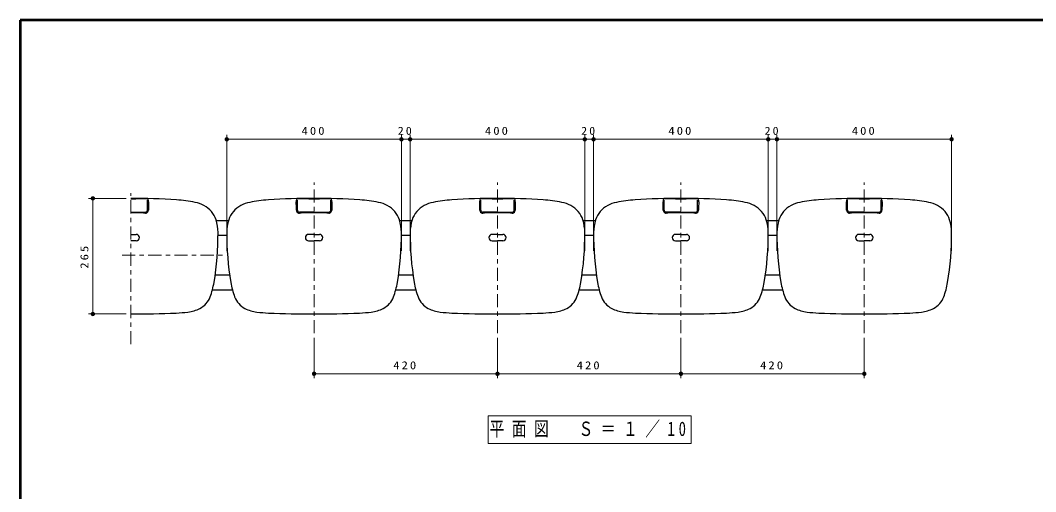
# Model space of a CAD drawing. Units: millimetres on the paper, scale 1:10. Extents: x -365 to 0, y 0 to 257.
# Drawn here: x -365 to -132.5, y 148.9 to 257 of the extents above; entities that cross this region are included whole.
import ezdxf

# ---------------------------------------------------------------- set-up
doc = ezdxf.new("R2010")
doc.units = ezdxf.units.MM
doc.linetypes.add('USER2', pattern=[6, 3, -1, 1, -1])
doc.layers.add('LY_1', color=7, linetype='Continuous', lineweight=25)
doc.layers.add('LY_3', color=7, linetype='Continuous', lineweight=13)
doc.styles.add('ＭＳ ゴシック', font='')
doc.styles.get('ＭＳ ゴシック').set_extended_font_data('MS Gothic')

# ---------------------------------------------------------------- blocks, each defined once
blk = doc.blocks.new('filled_dot')
at = {"color": 0, "linetype": 'Continuous', "lineweight": -2, "const_width": 1.25}
blk.add_lwpolyline([(-0.625, 0, 1), (0.625, 0, 1)], format="xyb", close=True, dxfattribs=at)

msp = doc.modelspace()

# ---------------------------------------------------------------- linework, layer by layer
at = {"layer": 'LY_1', "lineweight": 13}
for p, q in [((-317.722, 204.174), (-317.722, 230.722)), ((-277.722, 204.174), (-277.722, 230.722)), ((-275.722, 204.174), (-275.722, 230.722)), ((-235.722, 204.174), (-235.722, 230.722)), ((-233.722, 204.174), (-233.722, 230.722)), ((-193.722, 204.174), (-193.722, 230.722)), ((-191.722, 204.174), (-191.722, 230.722)), ((-151.722, 204.174), (-151.722, 230.722)), ((-317.722, 229.722), (-277.722, 229.722)), ((-277.722, 229.722), (-275.722, 229.722)), ((-275.722, 229.722), (-235.722, 229.722)), ((-235.722, 229.722), (-233.722, 229.722)), ((-233.722, 229.722), (-193.722, 229.722)), ((-193.722, 229.722), (-191.722, 229.722)), ((-191.722, 229.722), (-151.722, 229.722)), ((-340.722, 216.174), (-349.387, 216.174)), ((-348.387, 189.674), (-348.387, 216.174)), ((-340.722, 189.674), (-349.387, 189.674)), ((-297.722, 184.245), (-297.722, 174.968)), ((-255.722, 184.245), (-255.722, 174.968)), ((-213.722, 184.245), (-213.722, 174.968)), ((-171.722, 184.245), (-171.722, 174.968)), ((-255.722, 175.968), (-297.722, 175.968)), ((-213.722, 175.968), (-255.722, 175.968)), ((-171.722, 175.968), (-213.722, 175.968)), ((-211.372, 166.319), (-257.872, 166.319)), ((-257.872, 166.319), (-257.872, 160.019)), ((-211.372, 160.019), (-211.372, 166.319)), ((-257.872, 160.019), (-211.372, 160.019))]:
    msp.add_line(p, q, dxfattribs=at)
at = {"layer": 'LY_1', "linetype": 'USER2', "lineweight": 13}
for p, q in [((-297.722, 185.245), (-297.722, 219.843)), ((-255.722, 185.245), (-255.722, 219.843)), ((-213.722, 185.245), (-213.722, 219.843)), ((-171.722, 185.245), (-171.722, 219.843)), ((-339.722, 182.745), (-339.722, 217.343)), ((-341.701, 203.174), (-318.622, 203.174))]:
    msp.add_line(p, q, dxfattribs=at)
at = {"layer": 'LY_1', "color": 4}
for p, q in [((-335.884, 213.498), (-335.884, 215.767)), ((-301.559, 213.498), (-301.559, 215.767)), ((-293.884, 213.498), (-293.884, 215.767)), ((-259.559, 213.498), (-259.559, 215.767)), ((-251.884, 213.498), (-251.884, 215.767)), ((-217.559, 213.498), (-217.559, 215.767)), ((-209.884, 213.498), (-209.884, 215.767)), ((-175.559, 213.498), (-175.559, 215.767)), ((-167.884, 213.498), (-167.884, 215.767)), ((-339.722, 213.038), (-336.344, 213.038)), ((-297.722, 213.038), (-301.099, 213.038)), ((-297.722, 213.038), (-294.344, 213.038)), ((-255.722, 213.038), (-259.099, 213.038)), ((-255.722, 213.038), (-252.344, 213.038)), ((-213.722, 213.038), (-217.099, 213.038)), ((-213.722, 213.038), (-210.344, 213.038)), ((-171.722, 213.038), (-175.099, 213.038)), ((-171.722, 213.038), (-168.344, 213.038)), ((-339.722, 207.924), (-338.472, 207.924)), ((-297.722, 207.924), (-298.972, 207.924)), ((-297.722, 207.924), (-296.472, 207.924)), ((-255.722, 207.924), (-256.972, 207.924)), ((-255.722, 207.924), (-254.472, 207.924)), ((-213.722, 207.924), (-214.972, 207.924)), ((-213.722, 207.924), (-212.472, 207.924)), ((-171.722, 207.924), (-172.972, 207.924)), ((-171.722, 207.924), (-170.472, 207.924)), ((-338.472, 206.424), (-339.722, 206.424)), ((-298.972, 206.424), (-297.722, 206.424)), ((-296.472, 206.424), (-297.722, 206.424)), ((-256.972, 206.424), (-255.722, 206.424)), ((-254.472, 206.424), (-255.722, 206.424)), ((-214.972, 206.424), (-213.722, 206.424)), ((-212.472, 206.424), (-213.722, 206.424)), ((-172.972, 206.424), (-171.722, 206.424)), ((-170.472, 206.424), (-171.722, 206.424))]:
    msp.add_line(p, q, dxfattribs=at)
at = {"layer": 'LY_1'}
for p, q in [((-320.135, 211.124), (-317.308, 211.124)), ((-278.135, 211.124), (-275.308, 211.124)), ((-236.135, 211.124), (-233.308, 211.124)), ((-194.135, 211.124), (-191.308, 211.124)), ((-319.722, 207.724), (-317.721, 207.724)), ((-277.722, 207.724), (-275.721, 207.724)), ((-235.722, 207.724), (-233.721, 207.724)), ((-193.722, 207.724), (-191.721, 207.724)), ((-320.373, 198.624), (-317.071, 198.624)), ((-278.373, 198.624), (-275.071, 198.624)), ((-236.373, 198.624), (-233.071, 198.624)), ((-194.373, 198.624), (-191.071, 198.624)), ((-321.003, 195.224), (-316.441, 195.224)), ((-279.003, 195.224), (-274.441, 195.224)), ((-237.003, 195.224), (-232.441, 195.224)), ((-195.003, 195.224), (-190.441, 195.224))]:
    msp.add_line(p, q, dxfattribs=at)
at = {"layer": 'LY_1', "color": 4}
for centre, radius, start, end in [((-339.722, 58.002), 158.172, 86.20173, 90), ((-339.722, 282.893), 66.831, 270, 271.03506), ((-336.405, 99.316), 116.776, 89.72292, 91.03506), ((-336.203, 215.709), 0.526, 16.63111, 46.48067), ((-337.054, 215.455), 1.415, 358.4035, 16.6311), ((-228.563, 212.546), 107.115, 178.46429, 179.48619), ((-331.401, 183.328), 32.571, 78.62272, 86.20173), ((-326.507, 207.649), 7.762, 62.75769, 78.62272), ((-325.52, 209.566), 5.605, 17.40618, 62.75769), ((-311.923, 209.566), 5.605, 117.24231, 162.59382), ((-310.936, 207.649), 7.762, 101.37728, 117.24231), ((-306.042, 183.328), 32.571, 93.79827, 101.37728), ((-297.722, 58.002), 158.172, 90, 93.79827), ((-300.39, 215.455), 1.415, 163.3689, 181.5965), ((-408.88, 212.546), 107.115, 0.51381, 1.53571), ((-301.241, 215.709), 0.526, 133.51933, 163.3689), ((-301.038, 99.316), 116.776, 88.96494, 90.27708), ((-297.722, 282.893), 66.831, 268.96494, 270), ((-297.722, 58.002), 158.172, 86.20173, 90), ((-297.722, 282.893), 66.831, 270, 271.03506), ((-294.405, 99.316), 116.776, 89.72292, 91.03506), ((-294.203, 215.709), 0.526, 16.63111, 46.48067), ((-295.054, 215.455), 1.415, 358.4035, 16.6311), ((-186.563, 212.546), 107.115, 178.46429, 179.48619), ((-289.401, 183.328), 32.571, 78.62272, 86.20173), ((-284.507, 207.649), 7.762, 62.75769, 78.62272), ((-283.52, 209.566), 5.605, 17.40618, 62.75769), ((-269.923, 209.566), 5.605, 117.24231, 162.59382), ((-268.936, 207.649), 7.762, 101.37728, 117.24231), ((-264.042, 183.328), 32.571, 93.79827, 101.37728), ((-255.722, 58.002), 158.172, 90, 93.79827), ((-258.39, 215.455), 1.415, 163.3689, 181.5965), ((-366.88, 212.546), 107.115, 0.51381, 1.53571), ((-259.241, 215.709), 0.526, 133.51933, 163.3689), ((-259.038, 99.316), 116.776, 88.96494, 90.27708), ((-255.722, 282.893), 66.831, 268.96494, 270), ((-255.722, 58.002), 158.172, 86.20173, 90), ((-255.722, 282.893), 66.831, 270, 271.03506), ((-252.405, 99.316), 116.776, 89.72292, 91.03506), ((-252.203, 215.709), 0.526, 16.63111, 46.48067), ((-253.054, 215.455), 1.415, 358.4035, 16.6311), ((-144.563, 212.546), 107.115, 178.46429, 179.48619), ((-247.401, 183.328), 32.571, 78.62272, 86.20173), ((-242.507, 207.649), 7.762, 62.75769, 78.62272), ((-241.52, 209.566), 5.605, 17.40618, 62.75769), ((-227.923, 209.566), 5.605, 117.24231, 162.59382), ((-226.936, 207.649), 7.762, 101.37728, 117.24231), ((-222.042, 183.328), 32.571, 93.79827, 101.37728), ((-213.722, 58.002), 158.172, 90, 93.79827), ((-216.39, 215.455), 1.415, 163.3689, 181.5965), ((-324.88, 212.546), 107.115, 0.51381, 1.53571), ((-217.241, 215.709), 0.526, 133.51933, 163.3689), ((-217.038, 99.316), 116.776, 88.96494, 90.27708), ((-213.722, 282.893), 66.831, 268.96494, 270), ((-213.722, 58.002), 158.172, 86.20173, 90), ((-213.722, 282.893), 66.831, 270, 271.03506), ((-210.405, 99.316), 116.776, 89.72292, 91.03506), ((-210.203, 215.709), 0.526, 16.63111, 46.48067), ((-211.054, 215.455), 1.415, 358.4035, 16.6311), ((-102.563, 212.546), 107.115, 178.46429, 179.48619), ((-205.401, 183.328), 32.571, 78.62272, 86.20173), ((-200.507, 207.649), 7.762, 62.75769, 78.62272), ((-199.52, 209.566), 5.605, 17.40618, 62.75769), ((-185.923, 209.566), 5.605, 117.24231, 162.59382), ((-184.936, 207.649), 7.762, 101.37728, 117.24231), ((-180.042, 183.328), 32.571, 93.79827, 101.37728), ((-171.722, 58.002), 158.172, 90, 93.79827), ((-174.39, 215.455), 1.415, 163.3689, 181.5965), ((-282.88, 212.546), 107.115, 0.51381, 1.53571), ((-175.241, 215.709), 0.526, 133.51933, 163.3689), ((-175.038, 99.316), 116.776, 88.96494, 90.27708), ((-171.722, 282.893), 66.831, 268.96494, 270), ((-171.722, 58.002), 158.172, 86.20173, 90), ((-171.722, 282.893), 66.831, 270, 271.03506), ((-168.405, 99.316), 116.776, 89.72292, 91.03506), ((-168.203, 215.709), 0.526, 16.63111, 46.48067), ((-169.054, 215.455), 1.415, 358.4035, 16.6311), ((-60.563, 212.546), 107.115, 178.46429, 179.48619), ((-163.401, 183.328), 32.571, 78.62272, 86.20173), ((-158.507, 207.649), 7.762, 62.75769, 78.62272), ((-157.52, 209.566), 5.605, 17.40618, 62.75769), ((-339.722, 149.59), 63.294, 86.94291, 90), ((-336.32, 213.291), 0.498, 266.94292, 304.20858), ((-336.344, 213.498), 0.46, 270, 0), ((-336.536, 213.609), 0.882, 304.20858, 335.95213), ((-336.32, 213.512), 0.646, 335.95213, 359.48619), ((-301.124, 213.512), 0.646, 180.51381, 204.04787), ((-300.908, 213.609), 0.882, 204.04787, 235.79142), ((-301.099, 213.498), 0.46, 180, 270), ((-301.124, 213.291), 0.498, 235.79142, 273.05708), ((-297.722, 149.59), 63.294, 90, 93.05709), ((-297.722, 149.59), 63.294, 86.94291, 90), ((-294.32, 213.291), 0.498, 266.94292, 304.20858), ((-294.344, 213.498), 0.46, 270, 0), ((-294.536, 213.609), 0.882, 304.20858, 335.95213), ((-294.32, 213.512), 0.646, 335.95213, 359.48619), ((-259.124, 213.512), 0.646, 180.51381, 204.04787), ((-258.908, 213.609), 0.882, 204.04787, 235.79142), ((-259.099, 213.498), 0.46, 180, 270), ((-259.124, 213.291), 0.498, 235.79142, 273.05708), ((-255.722, 149.59), 63.294, 90, 93.05709), ((-255.722, 149.59), 63.294, 86.94291, 90), ((-252.32, 213.291), 0.498, 266.94292, 304.20858), ((-252.344, 213.498), 0.46, 270, 0), ((-252.536, 213.609), 0.882, 304.20858, 335.95213), ((-252.32, 213.512), 0.646, 335.95213, 359.48619), ((-217.124, 213.512), 0.646, 180.51381, 204.04787), ((-216.908, 213.609), 0.882, 204.04787, 235.79142), ((-217.099, 213.498), 0.46, 180, 270), ((-217.124, 213.291), 0.498, 235.79142, 273.05708), ((-213.722, 149.59), 63.294, 90, 93.05709), ((-213.722, 149.59), 63.294, 86.94291, 90), ((-210.32, 213.291), 0.498, 266.94292, 304.20858), ((-210.344, 213.498), 0.46, 270, 0), ((-210.536, 213.609), 0.882, 304.20858, 335.95213), ((-210.32, 213.512), 0.646, 335.95213, 359.48619), ((-175.124, 213.512), 0.646, 180.51381, 204.04787), ((-174.908, 213.609), 0.882, 204.04787, 235.79142), ((-175.099, 213.498), 0.46, 180, 270), ((-175.124, 213.291), 0.498, 235.79142, 273.05708), ((-171.722, 149.59), 63.294, 90, 93.05709), ((-171.722, 149.59), 63.294, 86.94291, 90), ((-168.32, 213.291), 0.498, 266.94292, 304.20858), ((-168.344, 213.498), 0.46, 270, 0), ((-168.536, 213.609), 0.882, 304.20858, 335.95213), ((-168.32, 213.512), 0.646, 335.95213, 359.48619), ((-329.525, 208.311), 9.802, 0.38069, 17.40618), ((-307.919, 208.311), 9.802, 162.59382, 179.61931), ((-287.525, 208.311), 9.802, 0.38069, 17.40618), ((-265.919, 208.311), 9.802, 162.59382, 179.61931), ((-245.525, 208.311), 9.802, 0.38069, 17.40618), ((-223.919, 208.311), 9.802, 162.59382, 179.61931), ((-203.525, 208.311), 9.802, 0.38069, 17.40618), ((-181.919, 208.311), 9.802, 162.59382, 179.61931), ((-161.525, 208.311), 9.802, 0.38069, 17.40618), ((-338.472, 207.174), 0.75, 270, 90), ((-386.605, 207.932), 66.883, 350.52628, 0.38069), ((-250.839, 207.932), 66.883, 179.61931, 189.47372), ((-298.972, 207.174), 0.75, 90, 270), ((-296.472, 207.174), 0.75, 270, 90), ((-344.605, 207.932), 66.883, 350.52628, 0.38069), ((-208.839, 207.932), 66.883, 179.61931, 189.47372), ((-256.972, 207.174), 0.75, 90, 270), ((-254.472, 207.174), 0.75, 270, 90), ((-302.605, 207.932), 66.883, 350.52628, 0.38069), ((-166.839, 207.932), 66.883, 179.61931, 189.47372), ((-214.972, 207.174), 0.75, 90, 270), ((-212.472, 207.174), 0.75, 270, 90), ((-260.605, 207.932), 66.883, 350.52628, 0.38069), ((-124.839, 207.932), 66.883, 179.61931, 189.47372), ((-172.972, 207.174), 0.75, 90, 270), ((-170.472, 207.174), 0.75, 270, 90), ((-218.605, 207.932), 66.883, 350.52628, 0.38069), ((-338.352, 199.88), 17.963, 339.46573, 350.52628), ((-299.091, 199.88), 17.963, 189.47372, 200.53427), ((-296.352, 199.88), 17.963, 339.46573, 350.52628), ((-257.091, 199.88), 17.963, 189.47372, 200.53427), ((-254.352, 199.88), 17.963, 339.46573, 350.52628), ((-215.091, 199.88), 17.963, 189.47372, 200.53427), ((-212.352, 199.88), 17.963, 339.46573, 350.52628), ((-173.091, 199.88), 17.963, 189.47372, 200.53427), ((-170.352, 199.88), 17.963, 339.46573, 350.52628), ((-326.096, 195.289), 4.875, 297.06417, 339.46573), ((-311.348, 195.289), 4.875, 200.53427, 242.93583), ((-284.096, 195.289), 4.875, 297.06417, 339.46573), ((-269.348, 195.289), 4.875, 200.53427, 242.93583), ((-242.096, 195.289), 4.875, 297.06417, 339.46573), ((-227.348, 195.289), 4.875, 200.53427, 242.93583), ((-200.096, 195.289), 4.875, 297.06417, 339.46573), ((-185.348, 195.289), 4.875, 200.53427, 242.93583), ((-158.096, 195.289), 4.875, 297.06417, 339.46573), ((-327.58, 198.193), 8.136, 276.77491, 297.06417), ((-309.864, 198.193), 8.136, 242.93583, 263.22509), ((-285.58, 198.193), 8.136, 276.77491, 297.06417), ((-267.864, 198.193), 8.136, 242.93583, 263.22509), ((-243.58, 198.193), 8.136, 276.77491, 297.06417), ((-225.864, 198.193), 8.136, 242.93583, 263.22509), ((-201.58, 198.193), 8.136, 276.77491, 297.06417), ((-183.864, 198.193), 8.136, 242.93583, 263.22509), ((-159.58, 198.193), 8.136, 276.77491, 297.06417), ((-339.722, 433.06), 243.386, 270, 272.4567), ((-330.813, 225.408), 35.543, 272.4567, 276.77491), ((-306.631, 225.408), 35.543, 263.22509, 267.5433), ((-297.722, 433.06), 243.386, 267.5433, 270), ((-297.722, 433.06), 243.386, 270, 272.4567), ((-288.813, 225.408), 35.543, 272.4567, 276.77491), ((-264.631, 225.408), 35.543, 263.22509, 267.5433), ((-255.722, 433.06), 243.386, 267.5433, 270), ((-255.722, 433.06), 243.386, 270, 272.4567), ((-246.813, 225.408), 35.543, 272.4567, 276.77491), ((-222.631, 225.408), 35.543, 263.22509, 267.5433), ((-213.722, 433.06), 243.386, 267.5433, 270), ((-213.722, 433.06), 243.386, 270, 272.4567), ((-204.813, 225.408), 35.543, 272.4567, 276.77491), ((-180.631, 225.408), 35.543, 263.22509, 267.5433), ((-171.722, 433.06), 243.386, 267.5433, 270), ((-171.722, 433.06), 243.386, 270, 272.4567), ((-162.813, 225.408), 35.543, 272.4567, 276.77491)]:
    msp.add_arc(centre, radius, start, end, dxfattribs=at)
at = {"layer": 'LY_3', "lineweight": 50}
for p, q in [((-365, 257), (-365, 0)), ((0, 257), (-365, 257))]:
    msp.add_line(p, q, dxfattribs=at)

# ---------------------------------------------------------------- block references
at = {"layer": 'LY_1', "lineweight": 13, "xscale": 0.4, "yscale": 0.4}
for p in [(-317.722, 229.722), (-277.722, 229.722), (-275.722, 229.722), (-235.722, 229.722), (-233.722, 229.722), (-193.722, 229.722), (-191.722, 229.722), (-297.722, 175.968), (-255.722, 175.968), (-213.722, 175.968)]:
    msp.add_blockref('filled_dot', p, dxfattribs=at)
for p, rotation in [((-277.722, 229.722), 180), ((-275.722, 229.722), 180), ((-235.722, 229.722), 180), ((-233.722, 229.722), 180), ((-193.722, 229.722), 180), ((-191.722, 229.722), 180), ((-151.722, 229.722), 180), ((-348.387, 216.174), 270), ((-348.387, 189.674), 90), ((-255.722, 175.968), 180), ((-213.722, 175.968), 180), ((-171.722, 175.968), 180)]:
    msp.add_blockref('filled_dot', p, dxfattribs=dict(at, rotation=rotation))

# ---------------------------------------------------------------- texts
at = {"layer": 'LY_1', "style": 'ＭＳ ゴシック'}
for s, insert, char_height, attachment_point in [('\\T1.33;\\W1.15;400', (-297.722, 230.722), 1.833, 8), ('\\T1.34;\\W1.1;20', (-276.722, 230.722), 1.833, 8), ('\\T1.33;\\W1.15;400', (-255.722, 230.722), 1.833, 8), ('\\T1.34;\\W1.1;20', (-234.722, 230.722), 1.833, 8), ('\\T1.33;\\W1.15;400', (-213.722, 230.722), 1.833, 8), ('\\T1.34;\\W1.1;20', (-192.722, 230.722), 1.833, 8), ('\\T1.33;\\W1.15;400', (-171.722, 230.722), 1.833, 8), ('\\T1.33;\\W1.15;420', (-276.722, 176.968), 1.833, 8), ('\\T1.33;\\W1.15;420', (-234.722, 176.968), 1.833, 8), ('\\T1.33;\\W1.15;420', (-192.722, 176.968), 1.833, 8), ('\\T1.51;\\W0.75;平面図\u3000Ｓ＝１／10', (-234.622, 163.169), 3.299, 5)]:
    msp.add_mtext(s, dxfattribs=dict(at, insert=insert, char_height=char_height, attachment_point=attachment_point))
at = {"layer": 'LY_1', "insert": (-349.387, 202.924), "char_height": 1.833, "attachment_point": 8, "rotation": 90, "style": 'ＭＳ ゴシック'}
msp.add_mtext('\\T1.33;\\W1.15;265', dxfattribs=at)

doc.saveas('drawing.dxf')
